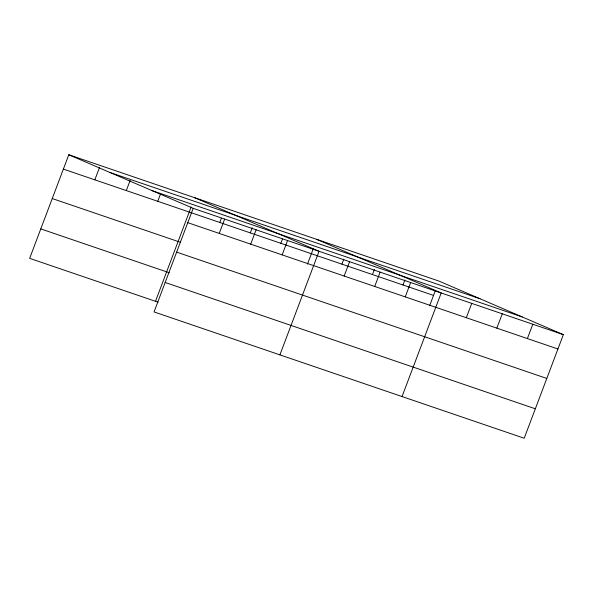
<?xml version="1.0" encoding="UTF-8"?>
<svg xmlns="http://www.w3.org/2000/svg" width="593" height="593" viewBox="0 0 593 593"><rect width="100%" height="100%" fill="white"/><g stroke="black" fill="none" stroke-linecap="round" stroke-linejoin="round"><path stroke-width="0.89" d="M68.795 154.758L193.192 208.336L154.047 311.925L524.205 438.242L563.35 334.652L438.953 281.075L68.795 154.758L29.65 258.348L158.123 302.193M94.843 179.835L99.624 167.182M126.302 190.568L130.126 180.45M157.768 201.309L160.318 194.563M155.507 301.296L191.139 206.987M219.766 222.464L221.359 218.246M219.24 233.412L224.658 219.069M250.305 232.886L252.218 227.823M250.698 244.146L256.117 229.81M280.845 243.308L282.438 239.09M282.164 254.886L287.583 240.543M307.456 264.122L313.297 248.667M279.903 354.873L319.049 251.284L194.645 197.706M341.916 264.152L343.829 259.089M344.162 276.041L349.581 261.706M372.456 274.574L374.368 269.511M374.702 286.463L380.12 272.12M402.995 284.988L404.908 279.933M405.241 296.885L410.66 282.542M429.606 305.81L435.447 290.348M402.054 396.561L441.199 292.964L316.803 239.387M466.32 317.729L471.739 303.386M496.852 328.144L502.271 313.808M527.392 338.566L532.81 324.23M109.846 172.437L480.004 298.753M152.142 190.657L522.3 316.966M193.192 208.336L563.35 334.652M63.377 169.101L433.535 295.41M187.773 222.671L557.931 348.988M52.243 198.551L180.717 242.389M176.647 252.129L546.805 378.445M40.776 228.898L169.25 272.736M165.18 282.476L535.338 408.792"/></g></svg>
